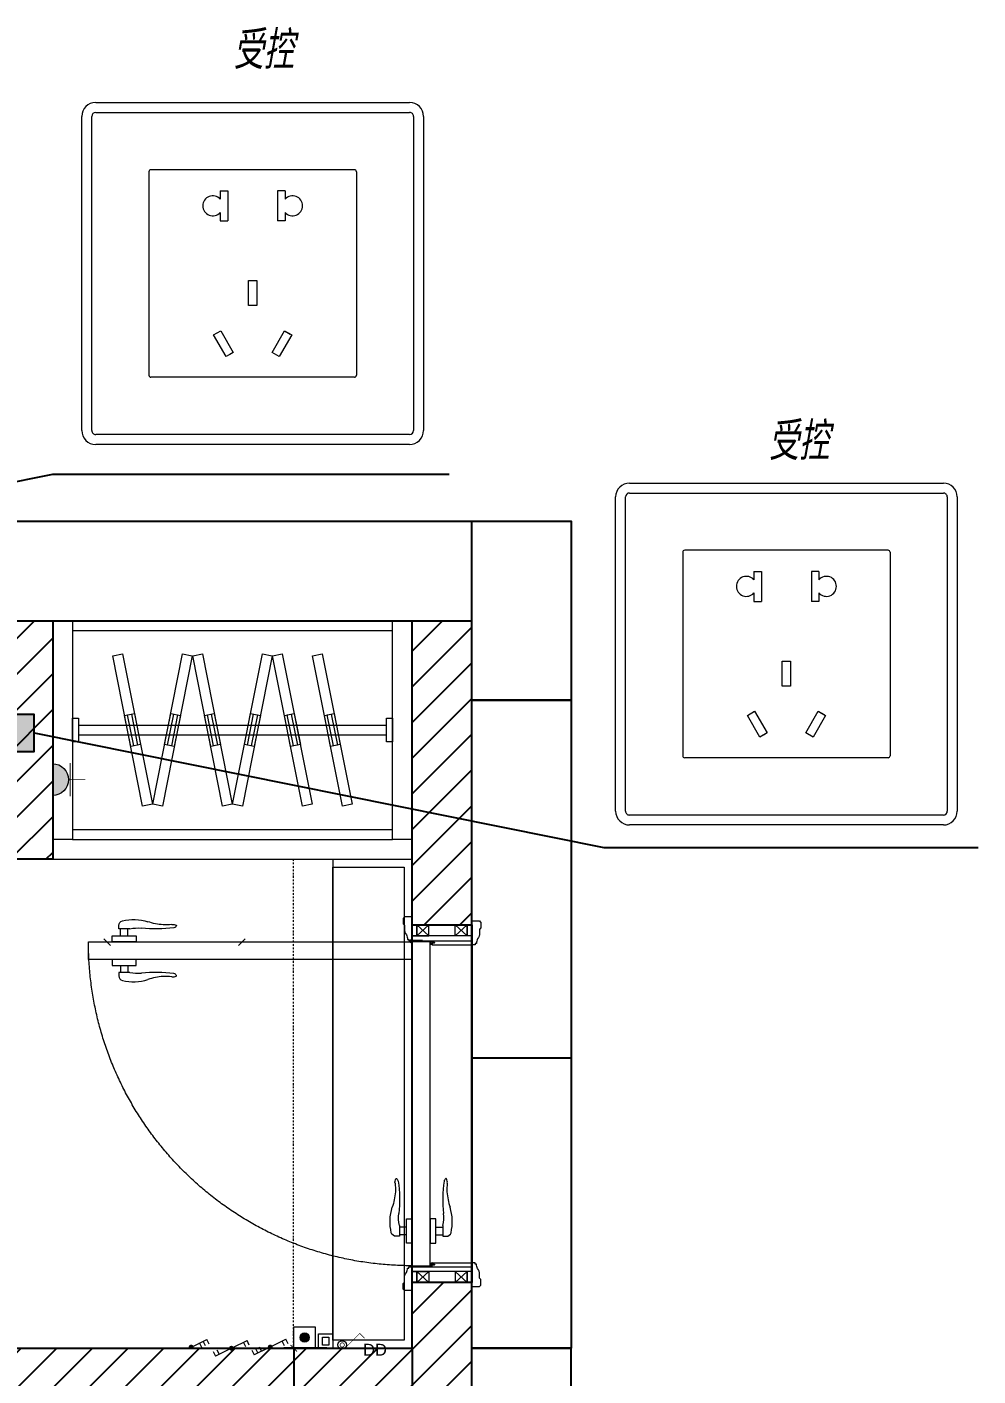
# Model space of a CAD drawing. Header units: millimetres. Extents: x 130143 to 328923, y 19139 to 134795.
# Drawn here: x 148386 to 151977, y 64156 to 69245 of the extents above; entities that cross this region are included whole.
import ezdxf

# ---------------------------------------------------------------- set-up
doc = ezdxf.new("R2010")
doc.units = ezdxf.units.MM
doc.header["$LTSCALE"] = 10
for name, pattern in [('ACAD_ISO03W100', [30, 12, -18]), ('DASH', [8.89, 6.35, -2.54]), ('DASHDOT2', [12.7, 6.35, -3.175, 0, -3.175]), ('DOTE', [61.468, 50.8, -5.08, 0.508, -5.08]), ('HIDDEN', [9.525, 6.35, -3.175])]:
    doc.linetypes.add(name, pattern=pattern)
doc.layers.get('Defpoints').update_dxf_attribs({"color": 250})
for name, color, linetype in [('EM-开关插座(0.12)-DOM', 61, 'Continuous'), ('WALL_NEW【新建墙体】', 4, 'Continuous'), ('WALL_REMOVE【拆除墙体】', 6, 'Continuous'), ('WALL【墙体】', 7, 'Continuous'), ('新建墙体图', 255, 'Continuous')]:
    doc.layers.add(name, color=color, linetype=linetype)
for name, color, linetype, lineweight in [('FC-Doorsill【门槛线】', 8, 'Continuous', 0), ('FF-ART【装饰、挂画】', 120, 'Continuous', 0), ('FF-Door【门】', 51, 'Continuous', 0), ('FF-MT【门套】', 20, 'Continuous', 0), ('FF-Socket【电气】', 124, 'Continuous', 0), ('FF-【活动成品家具】', 51, 'Continuous', 0), ('RC-Lamplight【灯带】', 205, 'DASHDOT2', 0), ('RC-Modelling【天花造型】', 30, 'Continuous', 0), ('Wall【立面墙】', 252, 'Continuous', 0), ('邦威智能化', 7, 'Continuous', 18)]:
    doc.layers.add(name, color=color, linetype=linetype, lineweight=lineweight)
doc.styles.add('ar', font='arial.ttf')
doc.styles.add('尺寸标注', font='ARCHS.SHX', dxfattribs={"width": 0.8})
doc.styles.add('标准', font='', dxfattribs={"width": 0.667})
doc.styles.get('标准').set_extended_font_data('仿宋_gb2312')
doc.dimstyles.new('海龙1：25', dxfattribs={"dimscale": 25, "dimtxt": 2.25, "dimasz": 1, "dimexe": 1.5, "dimexo": 1, "dimgap": 1, "dimtad": 1, "dimdec": 0, "dimrnd": 5, "dimdsep": 46, "dimtxsty": '尺寸标注', "dimblk": 'ARCHTICK', "dimblk1": 'ARCHTICK', "dimblk2": 'ARCHTICK', "dimcen": 1, "dimclrd": 44, "dimclre": 44, "dimclrt": 2, "dimadec": 0, "dimazin": 0, "dimtfac": 1, "dimtdec": 0, "dimtix": 1, "dimtmove": 2, "dimatfit": 3, "dimldrblk": 'hl_arrow2', "dimfxl": 5, "dimfxlon": 1, "dimarcsym": 0})

# ---------------------------------------------------------------- blocks, each defined once
blk = doc.blocks.new('_ArchTick')
at = {"color": 2, "linetype": 'ByBlock', "const_width": 0.15}
blk.add_lwpolyline([(-0.5, -0.5), (0.5, 0.5)], dxfattribs=at)
blk = doc.blocks.new('*D500')
at = {"layer": 'Defpoints', "color": 0, "transparency": 16777216}
for p in [(149619, 64260.5), (149394, 61380.4), (149619, 61380.4)]:
    blk.add_point(p, dxfattribs=at)
at = {"layer": 'Wall【立面墙】', "color": 44, "lineweight": -2, "transparency": 16777216}
for p, q in [((149519, 64260.5), (149356.5, 64260.5)), ((149394, 64260.5), (149394, 61380.4)), ((149519, 61380.4), (149356.5, 61380.4))]:
    blk.add_line(p, q, dxfattribs=at)
at = {"layer": 'Wall【立面墙】', "color": 44, "lineweight": -2, "transparency": 16777216, "xscale": 25, "yscale": 25, "zscale": 25}
for p, rotation in [((149394, 64260.5), 90), ((149394, 61380.4), 270)]:
    blk.add_blockref('_ArchTick', p, dxfattribs=dict(at, rotation=rotation))
at = {"layer": 'Wall【立面墙】', "color": 2, "transparency": 16777216, "insert": (149340.8, 62820.5), "char_height": 56.25, "attachment_point": 5, "rotation": 90, "style": '尺寸标注'}
blk.add_mtext('2880', dxfattribs=at)
blk = doc.blocks.new('hl_arrow2')
at = {"color": 2}
blk.add_line((-0.22, 0), (-1, 0), dxfattribs=at)
blk.add_lwpolyline([(-0.22, 0), (-0.86, -0.69), (-0.65, -0.86), (0, 0), (-0.65, 0.86), (-0.86, 0.69)], close=True, dxfattribs=at)
for points in [[(-0.86, 0.69), (-0.65, 0.86), (-0.22, 0), (0, 0)], [(-0.86, -0.69), (-0.65, -0.86), (-0.22, 0), (0, 0)]]:
    blk.add_solid(points, dxfattribs=at)
blk = doc.blocks.new('门套线03')
at = {"ltscale": 100}
blk.add_lwpolyline([(60, 0), (60, 19.7, -0.339185), (56.6, 23.1), (42, 23.1, -0.360475), (38.5, 19.7), (29.2, 19.7, 0.137802), (14.5, 14.7, -0.16589), (3.4, 11.9), (3.4, 8.7), (0, 8.7), (0, 0)], format="xyb", close=True, dxfattribs=at)
blk = doc.blocks.new('HL_Door_Hinge')
at = {"color": 0, "linetype": 'DOTE', "ltscale": 0.04}
for p, q in [((-4, 3), (4, 3)), ((0, -1), (0, 7))]:
    blk.add_line(p, q, dxfattribs=at)
at = {"color": 0, "linetype": 'DASH', "ltscale": 5}
for p, q in [((-2, -26), (-2, 0.8)), ((-0.5, -26), (-0.5, 0)), ((0.5, -26), (0.5, 0)), ((2, -26), (2, 0.8)), ((-0.5, -26), (-2, -26)), ((0.5, -26), (2, -26))]:
    blk.add_line(p, q, dxfattribs=at)
for radius in [3, 2]:
    blk.add_circle((0, 3), radius, dxfattribs=at)
blk = doc.blocks.new('HL_Door_Seal')
at = {"color": 0}
for p, q in [((5, 0), (-5, 0)), ((-1, 6), (-0.5, 6.5)), ((-1, 6), (-0.5, 6)), ((-1, 5.5), (-0.5, 6)), ((-1, 5.5), (-0.5, 5.5)), ((-1, 5), (-0.5, 5.5)), ((-1, 4.5), (-0.5, 5)), ((-1, 5), (-0.5, 5)), ((-1, 4.5), (-0.5, 4.5)), ((-1, 4), (-0.5, 4.5)), ((-1, 4), (-0.5, 4)), ((-1, 3.5), (-0.5, 4)), ((-1, 3.5), (-0.5, 3.5)), ((-1, 3), (-0.5, 3.5)), ((-1, 3), (-0.5, 3)), ((-1, 2.5), (-0.5, 3)), ((-1, 2.5), (-0.5, 2.5)), ((-1, 2), (-0.5, 2.5)), ((-1, 2), (-0.5, 2)), ((-1, 1.5), (-0.5, 2)), ((-1, 1.5), (-0.5, 1.5)), ((-1, 1), (-0.5, 1.5)), ((-1, 1), (-0.5, 1)), ((-1, 0.5), (-0.5, 1)), ((-1, 0.5), (-0.5, 0.5)), ((-1, 0), (-0.5, 0.5)), ((-0.5, 6.5), (0.5, 6.5)), ((1, 6), (0.5, 6.5)), ((1, 6), (0.5, 6)), ((1, 5.5), (0.5, 6)), ((1, 5.5), (0.5, 5.5)), ((1, 5), (0.5, 5.5)), ((1, 5), (0.5, 5)), ((1, 4.5), (0.5, 5)), ((1, 4.5), (0.5, 4.5)), ((1, 4), (0.5, 4.5)), ((1, 4), (0.5, 4)), ((1, 3.5), (0.5, 4)), ((1, 3.5), (0.5, 3.5)), ((1, 3), (0.5, 3.5)), ((1, 3), (0.5, 3)), ((1, 2.5), (0.5, 3)), ((1, 2.5), (0.5, 2.5)), ((1, 2), (0.5, 2.5)), ((1, 2), (0.5, 2)), ((1, 1.5), (0.5, 2)), ((1, 1.5), (0.5, 1.5)), ((1, 1), (0.5, 1.5)), ((1, 1), (0.5, 1)), ((1, 0.5), (0.5, 1)), ((1, 0.5), (0.5, 0.5)), ((1, 0), (0.5, 0.5))]:
    blk.add_line(p, q, dxfattribs=at)
blk.add_lwpolyline([(-3.9, -1, 0.774597), (3.9, -1)], format="xyb", close=True, dxfattribs=at)
blk.add_arc((0, 0), 5, 180, 0.0005, dxfattribs=at)
blk = doc.blocks.new('门把手02')
at = {"color": 250}
for p, q in [((-13.5, 32.2), (-13.5, 40.9)), ((-30.4, 14.6), (-15.2, 14.6)), ((-30.4, 0), (-30.4, 14.6)), ((30.4, 0), (-30.4, 0)), ((-15.2, 14.6), (19.6, 14.6)), ((-15.2, 14.6), (19.6, 14.6)), ((12.9, 32.2), (-13.5, 32.2)), ((-9.4, 14.6), (-9.4, 32.2)), ((9.4, 14.6), (9.4, 32.2)), ((19.6, 14.6), (30.4, 14.6)), ((30.4, 14.6), (30.4, 0))]:
    blk.add_line(p, q, dxfattribs=at)
at = {"color": 250, "extrusion": (0, 0, -1)}
for centre, major_axis, start_param, end_param in [((-1.3, 40.9), (-8.59, 8.59), 5.497787, 6.813202), ((23.4, -64.1), (-0.1, 120), -0.233047, 0.306451), ((33.8, -51.4), (0, 86), -0.231441, 0.114669), ((79.3, 368.4), (-0.1, 336.3), 3.005111, 3.247916), ((107.8, 189.2), (1.8, 147), 3.194781, 3.464277), ((105.2, 172), (-91.7, 91.7), 3.813778, 3.981187), ((122.5, 24), (-13.7, 13.7), 0.647464, 1.248663), ((124, 43.6), (5.92, 5.92), 1.238085, 2.228964), ((130.6, 40.4), (-0.729, 0.729), 1.325662, 2.819982), ((12.9, 37.2), (3.58, 3.58), 2.124304, 2.356194)]:
    blk.add_ellipse(centre, major_axis=major_axis, ratio=1, start_param=start_param, end_param=end_param, dxfattribs=at)
blk = doc.blocks.new('hld_1_820_150_门把手02_门套线03_45_0_0_3_40_0_1_1')
at = {"layer": 'FC-Doorsill【门槛线】'}
for p, q in [((-0.5, 0.0833), (0.5, 0.0833)), ((-0.5, -0.0833), (0.5, -0.0833))]:
    blk.add_line(p, q, dxfattribs=at)
at = {"layer": 'FF-Door【门】'}
blk.add_lwpolyline([(-0.4528, 0.0833), (-0.4028, 0.0833), (-0.4028, 0.9889), (-0.4528, 0.9889)], close=True, dxfattribs=at)
at = {"layer": 'FF-Door【门】', "color": 250, "linetype": 'ACAD_ISO03W100', "ltscale": 0.104167}
blk.add_lwpolyline([(-0.4528, 0.0833), (0.4528, 0.0833), (0.4528, 0.0333), (-0.4528, 0.0333)], close=True, dxfattribs=at)
at = {"layer": 'FF-Door【门】', "color": 8, "linetype": 'HIDDEN', "ltscale": 60}
blk.add_arc((-0.4528, 0.0833), 0.9056, 0, 90, dxfattribs=at)
at = {"layer": 'FF-MT【门套】', "color": 250}
for p, q in [((-0.4689, 0.07), (-0.5, 0.0367)), ((-0.4689, 0.0367), (-0.5, 0.07)), ((0.4689, 0.07), (0.5, 0.0367)), ((0.4689, 0.0367), (0.5, 0.07)), ((-0.5, -0.0367), (-0.4689, -0.07)), ((-0.5, -0.07), (-0.4689, -0.0367)), ((0.5, -0.0367), (0.4689, -0.07)), ((0.5, -0.07), (0.4689, -0.0367))]:
    blk.add_line(p, q, dxfattribs=at)
for points in [[(-0.5, 0.0833), (-0.4689, 0.0833), (-0.4689, 0.07), (-0.5, 0.07)], [(-0.4689, 0.0833), (-0.4556, 0.0833), (-0.4556, -0.0833), (-0.4689, -0.0833)], [(0.4689, 0.0833), (0.4556, 0.0833), (0.4556, -0.0833), (0.4689, -0.0833)], [(0.5, 0.0833), (0.4689, 0.0833), (0.4689, 0.07), (0.5, 0.07)], [(-0.4689, 0.07), (-0.4689, 0.0367), (-0.5, 0.0367), (-0.5, 0.07)], [(0.4689, 0.07), (0.4689, 0.0367), (0.5, 0.0367), (0.5, 0.07)], [(-0.5, -0.0367), (-0.5, -0.07), (-0.4689, -0.07), (-0.4689, -0.0367)], [(0.5, -0.0367), (0.5, -0.07), (0.4689, -0.07), (0.4689, -0.0367)], [(-0.5, -0.0833), (-0.4689, -0.0833), (-0.4689, -0.07), (-0.5, -0.07)], [(0.5, -0.0833), (0.4689, -0.0833), (0.4689, -0.07), (0.5, -0.07)]]:
    blk.add_lwpolyline(points, close=True, dxfattribs=at)
at = {"layer": 'FF-MT【门套】'}
for points in [[(-0.5, 0.0833), (-0.4556, 0.0833), (-0.4556, 0.0278), (-0.4444, 0.0278), (-0.4444, -0.0833), (-0.5, -0.0833)], [(0.5, 0.0833), (0.4556, 0.0833), (0.4556, 0.0278), (0.4444, 0.0278), (0.4444, -0.0833), (0.5, -0.0833)]]:
    blk.add_lwpolyline(points, close=True, dxfattribs=at)
at = {"layer": 'FF-Door【门】', "color": 250, "yscale": 0.001111111111111, "zscale": 0.001111111111111}
for name, p, xscale, rotation in [('门把手02', (-0.4528, 0.8889), -0.001111111111111, 90.00000000000593), ('门把手02', (-0.4028, 0.8889), 0.001111111111111, 270.0000000000178), ('HL_Door_Seal', (-0.45, 0.0278), 0.001111111111111, 180.0000000000119), ('HL_Door_Seal', (0.45, 0.0278), -0.001111111111111, 180)]:
    blk.add_blockref(name, p, dxfattribs=dict(at, xscale=xscale, rotation=rotation))
at = {"layer": 'FF-Door【门】', "color": 250, "zscale": 0.001111111111111}
for name, p, xscale, yscale in [('门把手02', (0.3556, 0.0833), -0.001111111111111, 0.001111111111111), ('HL_Door_Hinge', (-0.4542, 0.0833), 0.001111111111111, 0.001111111111111), ('门把手02', (0.3556, 0.0333), -0.001111111111111, -0.001111111111111)]:
    blk.add_blockref(name, p, dxfattribs=dict(at, xscale=xscale, yscale=yscale))
at = {"layer": 'FF-MT【门套】', "zscale": 0.001111111111111}
for p, xscale, yscale in [((-0.4556, 0.0833), -0.001111111111111, 0.001111111111111), ((0.4556, 0.0833), 0.001111111111111, 0.001111111111111), ((-0.4444, -0.0833), -0.001111111111111, -0.001111111111111), ((0.4444, -0.0833), 0.001111111111111, -0.001111111111111)]:
    blk.add_blockref('门套线03', p, dxfattribs=dict(at, xscale=xscale, yscale=yscale))
blk = doc.blocks.new('*U381', base_point=(20441.2, -29895.8))
for points in [[(20491.2, -30445.8), (20441.2, -30445.8), (20441.2, -29895.8), (20491.2, -29895.8)], [(21296.2, -29895.8), (21346.2, -29895.8), (21346.2, -30445.8), (21296.2, -30445.8)]]:
    blk.add_lwpolyline(points, close=True)
for points in [[(20491.2, -29895.8), (21296.2, -29895.8)], [(20491.2, -30445.8), (21296.2, -30445.8)]]:
    blk.add_lwpolyline(points)
at = {"color": 0}
for points in [[(20491.2, -29920.8), (21296.2, -29920.8)], [(20491.2, -30420.8), (21296.2, -30420.8)]]:
    blk.add_lwpolyline(points, dxfattribs=at)
at = {"color": 0, "linetype": 'DASH', "ltscale": 24}
for points in [[(20617, -29979.5), (20692.1, -30357.1), (20667.6, -30362), (20592.5, -29984.4)], [(20693.1, -30357.1), (20768.2, -29979.5), (20792.7, -29984.4), (20717.6, -30362)], [(20818.1, -29979.5), (20893.2, -30357.1), (20868.7, -30362), (20793.6, -29984.4)], [(20894.2, -30357.1), (20969.3, -29979.5), (20993.8, -29984.4), (20918.7, -30362)], [(21019.2, -29979.5), (21094.4, -30357.1), (21069.8, -30362), (20994.7, -29984.4)], [(21119.8, -29979.5), (21194.9, -30357.1), (21170.4, -30362), (21095.3, -29984.4)], [(20646.8, -30129.1), (20662.4, -30207.6), (20637.9, -30212.4), (20622.3, -30134)], [(20639.4, -30130.6), (20655, -30209), (20645.2, -30211), (20629.6, -30132.5)], [(20722.8, -30207.6), (20738.4, -30129.1), (20762.9, -30134), (20747.3, -30212.4)], [(20730.2, -30209), (20745.8, -30130.6), (20755.6, -30132.5), (20740, -30211)], [(20847.9, -30129.1), (20863.5, -30207.6), (20839, -30212.4), (20823.4, -30134)], [(20840.5, -30130.6), (20856.1, -30209), (20846.3, -30211), (20830.7, -30132.5)], [(20923.9, -30207.6), (20939.5, -30129.1), (20964, -30134), (20948.4, -30212.4)], [(20931.3, -30209), (20946.9, -30130.6), (20956.7, -30132.5), (20941.1, -30211)], [(21049, -30129.1), (21064.6, -30207.6), (21040.1, -30212.4), (21024.5, -30134)], [(21041.6, -30130.6), (21057.2, -30209), (21047.4, -30211), (21031.8, -30132.5)], [(21149.6, -30129.1), (21165.2, -30207.6), (21140.6, -30212.4), (21125, -30134)], [(21142.2, -30130.6), (21157.8, -30209), (21148, -30211), (21132.4, -30132.5)]]:
    blk.add_lwpolyline(points, close=True, dxfattribs=at)
at = {"color": 0}
for points in [[(20506.2, -30200.8), (20491.2, -30200.8), (20491.2, -30140.8), (20506.2, -30140.8)], [(21281.2, -30140.8), (21296.2, -30140.8), (21296.2, -30200.8), (21281.2, -30200.8)], [(21281.2, -30140.8), (21296.2, -30140.8), (21296.2, -30200.8), (21281.2, -30200.8)]]:
    blk.add_lwpolyline(points, close=True, dxfattribs=at)
at = {"color": 0, "linetype": 'DASH', "ltscale": 24}
for points in [[(20506.2, -30158.3), (21281.2, -30158.3)], [(20506.2, -30183.3), (21281.2, -30183.3)]]:
    blk.add_lwpolyline(points, dxfattribs=at)
blk = doc.blocks.new('一般插座')
h = blk.add_hatch(color=0)
edge = h.paths.add_edge_path()
edge.add_line((-1.9, 0), (1.9, 0))
edge.add_arc((0, 0), 1.9, 0, 180)
at = {"color": 0, "const_width": 0.1}
for points in [[(0, 3.9), (0, 1.9)], [(-2, 2.1), (2, 2.1)]]:
    blk.add_lwpolyline(points, dxfattribs=at)
at = {"color": 0}
blk.add_lwpolyline([(1.9, 0, 1), (-1.9, 0)], format="xyb", close=True, dxfattribs=at)
blk = doc.blocks.new('海龙_05062443')
at = {"layer": 'FF-ART【装饰、挂画】'}
h = blk.add_hatch(color=256, dxfattribs=at)
edge = h.paths.add_edge_path()
edge.add_ellipse((0, 0), major_axis=(-11.6, 0), ratio=1, start_angle=0, end_angle=360)
h = blk.add_hatch(color=256, dxfattribs=at)
edge = h.paths.add_edge_path()
edge.add_arc((0, 0), 11.6, 180, 540, ccw=False)
for p, q in [((-26.8, -26.8), (-26.8, 26.8)), ((-26.8, 26.8), (26.8, 26.8)), ((26.8, 26.8), (26.8, -26.8)), ((26.8, -26.8), (-26.8, -26.8))]:
    blk.add_line(p, q, dxfattribs=at)
blk.add_circle((0, 0), 11.6, dxfattribs=at)
blk.add_circle((0, 0), 11.6, dxfattribs=at)
blk = doc.blocks.new('海龙_05068820')
at = {"layer": 'FF-ART【装饰、挂画】'}
for p, q in [((-17.9, -17.9), (-17.9, 17.9)), ((-17.9, 17.9), (17.9, 17.9)), ((-8.1, 10.3), (8.1, 10.3)), ((-8.1, -10.3), (-8.1, 10.3)), ((8.1, 10.3), (8.1, -10.3)), ((17.9, 17.9), (17.9, -17.9)), ((17.9, -17.9), (-17.9, -17.9)), ((8.1, -10.3), (-8.1, -10.3))]:
    blk.add_line(p, q, dxfattribs=at)
blk = doc.blocks.new('海龙_05067149')
at = {"layer": 'FF-ART【装饰、挂画】'}
for p, q in [((4.2, 2), (39.7, 19.6)), ((36.4, 3.4), (30.6, 15.1)), ((45.5, 7.9), (39.7, 19.6)), ((-45.5, -7.9), (-39.7, -19.6)), ((-4.2, -2), (-39.7, -19.6)), ((-36.4, -3.4), (-30.6, -15.1))]:
    blk.add_line(p, q, dxfattribs=at)
at = {"layer": 'FF-ART【装饰、挂画】', "const_width": 6.08}
blk.add_lwpolyline([(-2.4, 1.4, 1), (3.2, -0.8, 1)], format="xyb", close=True, dxfattribs=at)
blk = doc.blocks.new('海龙_05066079')
at = {"layer": 'FF-ART【装饰、挂画】'}
for p, q in [((-27.3, 1.1), (-21.6, -10.6)), ((4.2, 2), (39.7, 19.6)), ((36.4, 3.4), (30.6, 15.1)), ((45.5, 7.9), (39.7, 19.6)), ((-45.5, -7.9), (-39.7, -19.6)), ((-4.2, -2), (-39.7, -19.6)), ((-36.4, -3.4), (-30.6, -15.1))]:
    blk.add_line(p, q, dxfattribs=at)
at = {"layer": 'FF-ART【装饰、挂画】', "const_width": 6.08}
blk.add_lwpolyline([(-2.4, 1.4, 1), (3.2, -0.8, 1)], format="xyb", close=True, dxfattribs=at)
blk = doc.blocks.new('海龙_05066997')
at = {"layer": 'FF-ART【装饰、挂画】'}
for p, q in [((-17.2, -6.4), (18.3, 11.2)), ((5.9, -9.5), (0.1, 2.2)), ((15, -5), (9.2, 6.7)), ((24, -0.5), (18.3, 11.2))]:
    blk.add_line(p, q, dxfattribs=at)
at = {"layer": 'FF-ART【装饰、挂画】', "const_width": 6.08}
blk.add_lwpolyline([(-23.9, -7.1, 1), (-18.2, -9.2, 1)], format="xyb", close=True, dxfattribs=at)
blk = doc.blocks.new('海龙_05069346')
at = {"layer": 'FF-ART【装饰、挂画】', "const_width": 3.51}
blk.add_lwpolyline([(-112.4, -1.9, 1), (-91, -1.9, 1)], format="xyb", close=True, dxfattribs=at)
blk.add_lwpolyline([(-86.5, -17), (-13.8, 55.7), (10.4, 31.5)], dxfattribs=at)
at = {"layer": 'FF-ART【装饰、挂画】'}
blk.add_circle((-101.7, -1.9), 21.4, dxfattribs=at)
at = {"layer": 'FF-ART【装饰、挂画】', "style": 'ar'}
blk.add_text('DD', height=59.43, dxfattribs=at).set_placement((3.2, -55.7))
blk = doc.blocks.new('A$C0BEE72F1')
at = {"layer": 'EM-开关插座(0.12)-DOM'}
blk.add_hatch(color=250, dxfattribs=at).paths.add_polyline_path([(8, 55), (8, 5), (78, 5), (78, 55)])
for points in [[(78, 5), (78, 55), (8, 55), (8, 5)], [(0, 0), (86, 0), (86, 5), (0, 5)]]:
    blk.add_lwpolyline(points, close=True, dxfattribs=at)

msp = doc.modelspace()

# ---------------------------------------------------------------- hatches: boundary and pattern name
at = {"layer": 'WALL_NEW【新建墙体】'}
h = msp.add_hatch(dxfattribs=at)
h.set_pattern_fill('ANSI31', color=8, scale=30, style=0)
h.set_pattern_definition([(45, (140241.005, 66105.42), (-67.3519, 67.3519), [])])
h.paths.add_polyline_path([(140361.0048, 67005.41998), (140241.0048, 67005.41998), (140241.0048, 66105.41998), (140361.0048, 66105.41998)])
h.paths.add_polyline_path([(140361.0048, 62280.41998), (140241.0048, 62280.41998), (140241.0048, 61380.41998), (140361.0048, 61380.41998)])
h.paths.add_polyline_path([(147036.0048, 64260.4874), (146766.0048, 64260.4874), (146766.0048, 63630.45369), (146946.0048, 63630.45369), (146946.0048, 64080.4874), (147036.0048, 64080.4874)])
h.paths.add_polyline_path([(146946.0048, 67005.41998), (146766.0048, 67005.41998), (146766.0048, 66105.41998), (146946.0048, 66105.41998)])
h.paths.add_polyline_path([(146946.0048, 61830.45369), (146766.0048, 61830.45369), (146766.0048, 61380.41998), (146946.0048, 61380.41998)])
h.paths.add_polyline_path([(150066.0048, 64507.95369), (149841.0048, 64507.95369), (149841.0048, 64260.4874), (148239.20655, 64260.4874), (148239.20655, 64080.4874), (150066.0048, 64080.4874)])
h.paths.add_polyline_path([(148483.5048, 67005.41998), (148303.5048, 67005.41998), (148303.5048, 66105.41998), (148483.5048, 66105.41998)])
h = msp.add_hatch(dxfattribs=at)
h.set_pattern_fill('ANSI31', color=8, scale=30, style=0)
h.set_pattern_definition([(45, (149886.005, 65857.95), (-67.352, 67.352), [])])
h.paths.add_polyline_path([(150066.0048, 67005.41998), (149841.0048, 67005.41998), (149841.0048, 65857.95369), (150066.0048, 65857.95369)])

# ---------------------------------------------------------------- linework, layer by layer
at = {"layer": 'RC-Lamplight【灯带】', "ltscale": 0.1}
msp.add_line((149391.00449, 66105.41988), (149391.00449, 64260.4873), dxfattribs=at)
at = {"layer": 'RC-Modelling【天花造型】'}
for p, q in [((149541.00449, 66105.41988), (149541.00449, 64260.4873)), ((149541.00449, 66105.41988), (149841.00449, 66105.41988)), ((149841.00449, 66105.41988), (149841.00449, 64260.4873))]:
    msp.add_line(p, q, dxfattribs=at)
at = {"layer": 'RC-Modelling【天花造型】', "color": 8}
for p, q in [((148676.18098, 65805.41988), (148701.68098, 65779.91988)), ((149210.11373, 65805.41988), (149184.61373, 65779.91988))]:
    msp.add_line(p, q, dxfattribs=at)
at = {"layer": 'RC-Modelling【天花造型】'}
msp.add_lwpolyline([(146766.00449, 66105.41988), (146946.00449, 66105.41988), (146946.00449, 67005.41988), (148303.50449, 67005.41988), (148303.50449, 66105.41988), (148483.50449, 66105.41988), (148483.50449, 67005.41988), (149841.00449, 67005.41988), (149841.00449, 64260.4873), (146766.00449, 64260.4873), (146766.00449, 66105.41988)], dxfattribs=at)
for points in [[(146766.00449, 66105.41988), (149541.00449, 66105.41988), (149541.00449, 64260.4873), (146766.00449, 64260.4873)], [(149541.00449, 66075.41988), (149811.00449, 66075.41988), (149811.00449, 64290.4873), (149541.00449, 64290.4873)]]:
    msp.add_lwpolyline(points, close=True, dxfattribs=at)
at = {"layer": 'WALL_NEW【新建墙体】'}
for p, q in [((149841.0048, 67005.41998), (150066.0048, 67005.41998)), ((149841.0048, 64260.4874), (149841.0048, 67005.41998)), ((150066.0048, 64080.4874), (150066.0048, 67005.41998)), ((148239.20655, 64260.4874), (149841.0048, 64260.4874)), ((149841.0048, 64260.4874), (149841.0048, 64080.4874))]:
    msp.add_line(p, q, dxfattribs=at)
for points in [[(148303.5048, 67005.41998), (148483.5048, 67005.41998), (148483.5048, 66105.41998), (148303.5048, 66105.41998)], [(149841.0048, 65857.95369), (150066.0048, 65857.95369), (150066.0048, 64507.95369), (149841.0048, 64507.95369)]]:
    msp.add_lwpolyline(points, close=True, dxfattribs=at)
at = {"layer": 'WALL_REMOVE【拆除墙体】'}
for points in [[(150066.0048, 67380.41998), (150441.0048, 67380.41998), (150441.0048, 64260.4874), (150066.0048, 64260.4874)], [(150066.0048, 66705.41998), (150441.0048, 66705.41998), (150441.0048, 65355.41998), (150066.0048, 65355.41998)]]:
    msp.add_lwpolyline(points, close=True, dxfattribs=at)
at = {"layer": 'WALL【墙体】'}
for p, q in [((139566.0048, 67380.41998), (150066.0048, 67380.41998)), ((150066.0048, 67005.41998), (150066.0048, 67380.41998)), ((139941.0048, 67005.41998), (150066.0048, 67005.41998)), ((150066.0048, 61380.41998), (150066.0048, 64260.4874)), ((150066.0048, 64260.4874), (150441.0048, 64260.4874)), ((150441.0048, 61005.41998), (150441.0048, 64260.4874))]:
    msp.add_line(p, q, dxfattribs=at)
msp.add_lwpolyline([(150066.0048, 67380.41998), (150441.0048, 67380.41998), (150441.0048, 66705.41998), (150066.0048, 66705.41998)], close=True, dxfattribs=at)
at = {"layer": '新建墙体图'}
for p, q in [((148483.12646, 67557.0664), (146290.0041, 67115.41988)), ((149981.03616, 67557.0664), (148483.12646, 67557.0664)), ((148413.5049, 66581.73008), (150564.88475, 66149.47016)), ((150564.88475, 66149.47016), (151977.41884, 66149.47016))]:
    msp.add_line(p, q, dxfattribs=at)
at = {"layer": '邦威智能化', "color": 0}
for p, q in [((148646.05512, 68960.39816), (149831.05512, 68960.39816)), ((148646.05512, 68922.89816), (149831.05512, 68922.89816)), ((148593.55512, 67722.89816), (148593.55512, 68907.89816)), ((148631.05512, 67722.89818), (148631.05512, 68907.89816)), ((149846.05512, 68907.89816), (149846.05512, 67722.89814)), ((149883.55512, 68907.89816), (149883.55512, 67722.89816)), ((149115.90168, 68627.3779), (149144.20632, 68627.3779)), ((149115.90168, 68627.3779), (149115.90168, 68595.73097)), ((149144.20632, 68627.3779), (149144.20632, 68514.15934)), ((149361.20856, 68627.3779), (149332.90392, 68627.3779)), ((149332.90392, 68627.3779), (149332.90392, 68514.15934)), ((149361.20856, 68627.3779), (149361.20856, 68595.73097)), ((149115.90168, 68545.80627), (149115.90168, 68514.15934)), ((149115.90168, 68514.15934), (149144.20632, 68514.15934)), ((149361.20856, 68514.15934), (149332.90392, 68514.15934)), ((149361.20856, 68545.80627), (149361.20856, 68514.15934)), ((149222.83032, 68194.42981), (149222.83032, 68288.77861)), ((149222.83032, 68288.77861), (149254.27992, 68288.77861)), ((149238.55512, 68288.77861), (149247.99, 68288.77861)), ((149254.27992, 68288.77861), (149254.27992, 68194.42981)), ((149254.27992, 68194.42981), (149222.83032, 68194.42981)), ((149091.06451, 68083.57624), (149118.30066, 68099.30104)), ((149138.23891, 68001.86778), (149091.06451, 68083.57624)), ((149118.30066, 68099.30104), (149165.47506, 68017.59258)), ((149311.63517, 68017.59258), (149358.80957, 68099.30104)), ((149386.04572, 68083.57624), (149338.87132, 68001.86778)), ((149358.80957, 68099.30104), (149380.59849, 68086.7212)), ((149358.80957, 68099.30104), (149386.04572, 68083.57624)), ((149165.47506, 68017.59258), (149138.23891, 68001.86778)), ((149165.47506, 68017.59258), (149151.85698, 68009.73018)), ((149338.87132, 68001.86778), (149311.63517, 68017.59258)), ((149831.05512, 67707.89816), (148646.05512, 67707.89816)), ((149831.05512, 67670.39816), (148646.05512, 67670.39816)), ((150661.48024, 67524.57898), (151846.48024, 67524.57898)), ((150608.98024, 66287.07898), (150608.98024, 67472.07898)), ((150646.48024, 66287.079), (150646.48024, 67472.07898)), ((150661.48024, 67487.07898), (151846.48024, 67487.07898)), ((151861.48024, 67472.07898), (151861.48024, 66287.07896)), ((151898.98024, 67472.07898), (151898.98024, 66287.07898)), ((151131.3268, 67191.55872), (151159.63144, 67191.55872)), ((151131.3268, 67191.55872), (151131.3268, 67159.91179)), ((151159.63144, 67191.55872), (151159.63144, 67078.34016)), ((151376.63368, 67191.55872), (151348.32904, 67191.55872)), ((151348.32904, 67191.55872), (151348.32904, 67078.34016)), ((151376.63368, 67191.55872), (151376.63368, 67159.91179)), ((151131.3268, 67109.98709), (151131.3268, 67078.34016)), ((151376.63368, 67109.98709), (151376.63368, 67078.34016)), ((151131.3268, 67078.34016), (151159.63144, 67078.34016)), ((151376.63368, 67078.34016), (151348.32904, 67078.34016)), ((151238.25544, 66758.61063), (151238.25544, 66852.95943)), ((151238.25544, 66852.95943), (151269.70504, 66852.95943)), ((151253.98024, 66852.95943), (151263.41512, 66852.95943)), ((151269.70504, 66852.95943), (151269.70504, 66758.61063)), ((151269.70504, 66758.61063), (151238.25544, 66758.61063)), ((151106.48963, 66647.75706), (151133.72578, 66663.48186)), ((151153.66403, 66566.0486), (151106.48963, 66647.75706)), ((151133.72578, 66663.48186), (151180.90018, 66581.7734)), ((151327.0603, 66581.7734), (151374.2347, 66663.48186)), ((151401.47085, 66647.75706), (151354.29645, 66566.0486)), ((151374.2347, 66663.48186), (151396.02362, 66650.90202)), ((151374.2347, 66663.48186), (151401.47085, 66647.75706)), ((151180.90018, 66581.7734), (151153.66403, 66566.0486)), ((151180.90018, 66581.7734), (151167.28211, 66573.911)), ((151354.29645, 66566.0486), (151327.0603, 66581.7734)), ((151846.48024, 66272.07898), (150661.48024, 66272.07898)), ((151846.48024, 66234.57898), (150661.48024, 66234.57898))]:
    msp.add_line(p, q, dxfattribs=at)
at = {"layer": '邦威智能化'}
for p, q in [((148847.05512, 68699.39816), (148847.05512, 67931.39816)), ((149622.55512, 68706.89816), (148854.55512, 68706.89816)), ((149630.05512, 68699.39816), (149630.05512, 67931.39816)), ((149622.55512, 67923.89816), (148854.55512, 67923.89816)), ((150862.48024, 67263.57898), (150862.48024, 66495.57898)), ((151637.98024, 67271.07898), (150869.98024, 67271.07898)), ((151645.48024, 67263.57898), (151645.48024, 66495.57898)), ((151637.98024, 66488.07898), (150869.98024, 66488.07898))]:
    msp.add_line(p, q, dxfattribs=at)
at = {"layer": '邦威智能化', "color": 0}
for centre, radius, start, end in [((148646.05512, 68907.89816), 52.5, 90, 180), ((148646.05512, 68907.89816), 15, 90, 180), ((149831.05512, 68907.89816), 15, 0, 90.00001932), ((149831.05512, 68907.89816), 52.5, 0, 90), ((149087.59704, 68570.76862), 37.73952, 41.40962212, 318.59037788), ((149389.5132, 68570.76862), 37.73952, 221.40962212, 138.59037788), ((148646.05512, 67722.89816), 52.5, 180, 270), ((148646.05512, 67722.89816), 15, 179.99992273, 270), ((149831.05512, 67722.89816), 52.5, 269.99999999, 0), ((149831.05512, 67722.89816), 15, 270, 359.9999374), ((150661.48024, 67472.07898), 52.5, 90, 180), ((151846.48024, 67472.07898), 52.5, 0, 90), ((150661.48024, 67472.07898), 15, 90, 180), ((151846.48024, 67472.07898), 15, 0, 90.00001932), ((151103.02216, 67134.94944), 37.73952, 41.40962212, 318.59037788), ((151404.93832, 67134.94944), 37.73952, 221.40962212, 138.59037788), ((150661.48024, 66287.07898), 52.5, 180, 270), ((150661.48024, 66287.07898), 15, 179.99992273, 270), ((151846.48024, 66287.07898), 52.5, 269.99999999, 0), ((151846.48024, 66287.07898), 15, 270, 359.9999374)]:
    msp.add_arc(centre, radius, start, end, dxfattribs=at)
at = {"layer": '邦威智能化'}
for centre, start, end in [((148854.55512, 68699.39816), 90.00000003, 180), ((149622.55512, 68699.39816), 0, 89.99999997), ((148854.55512, 67931.39816), 180, 269.99999999), ((149622.55512, 67931.39816), 270.00000005, 0), ((150869.98024, 67263.57898), 90.00000003, 180), ((151637.98024, 67263.57898), 0, 89.99999997), ((150869.98024, 66495.57898), 180, 269.99999999), ((151637.98024, 66495.57898), 270.00000005, 0)]:
    msp.add_arc(centre, 7.5, start, end, dxfattribs=at)

# ---------------------------------------------------------------- block references
at = {"xscale": -1350, "yscale": 1350, "zscale": 1350, "rotation": 90.00000000001167}
msp.add_blockref('hld_1_820_150_门把手02_门套线03_45_0_0_3_40_0_1_1', (149953.5048, 65182.95369), dxfattribs=at)
at = {"layer": 'FF-ART【装饰、挂画】'}
for name, p, xscale, yscale, zscale in [('海龙_05062443', (149434.76591, 64300.66126), 1.5, 1.5, 1.5), ('海龙_05066997', (149037.93575, 64276.96859), 1.5, 1.5, 1.5), ('海龙_05067149', (149157.74834, 64260.06336), 1.5, 1.5, 1.5), ('海龙_05066079', (149304.25404, 64264.62065), 1.5, 1.5, 1.5), ('海龙_05068820', (149514.22222, 64287.26998), 1.5, 1.5, 1.5), ('海龙_05069346', (149653.01585, 64274.29453), 0.75, 0.75, 0.75)]:
    msp.add_blockref(name, p, dxfattribs=dict(at, xscale=xscale, yscale=yscale, zscale=zscale))
at = {"layer": 'FF-Socket【电气】', "xscale": -31.57894736842718, "yscale": 31.57894736842718, "zscale": 31.57894736842105, "rotation": 270}
msp.add_blockref('一般插座', (148483.5049, 66405.73008), dxfattribs=at)
at = {"layer": 'FF-【活动成品家具】', "color": 8, "xscale": 1.5, "yscale": 1.5, "zscale": 1.5}
msp.add_blockref('*U381', (148483.5048, 67005.41998), dxfattribs=at)
at = {"layer": '邦威智能化', "xscale": 2, "yscale": 2, "zscale": 2, "rotation": 270}
msp.add_blockref('A$C0BEE72F1', (148303.50509, 66667.72947), dxfattribs=at)

# ---------------------------------------------------------------- texts
at = {"layer": '邦威智能化', "lineweight": 0, "char_height": 126, "width": 440.6408527, "attachment_point": 1, "style": '标准'}
for insert in [(149166.94354, 69226.37296), (151187.96139, 67750.88536)]:
    msp.add_mtext('{\\fSimSun|b0|i1|c134|p49;\\C1;受控}', dxfattribs=dict(at, insert=insert))

# ---------------------------------------------------------------- dimensions: what is measured, and where the dimension line sits
at = {"layer": 'Wall【立面墙】'}
dim = msp.add_linear_dim(base=(149393.95672, 61380.41998), p1=(149618.95672, 64260.4874), p2=(149618.95672, 61380.41998), angle=270, dimstyle='海龙1：25', dxfattribs=at)
dim.commit()
dim.dimension.update_dxf_attribs({"geometry": '*D500', "text_midpoint": (149340.83172, 62820.45369)})

doc.saveas('drawing.dxf')
